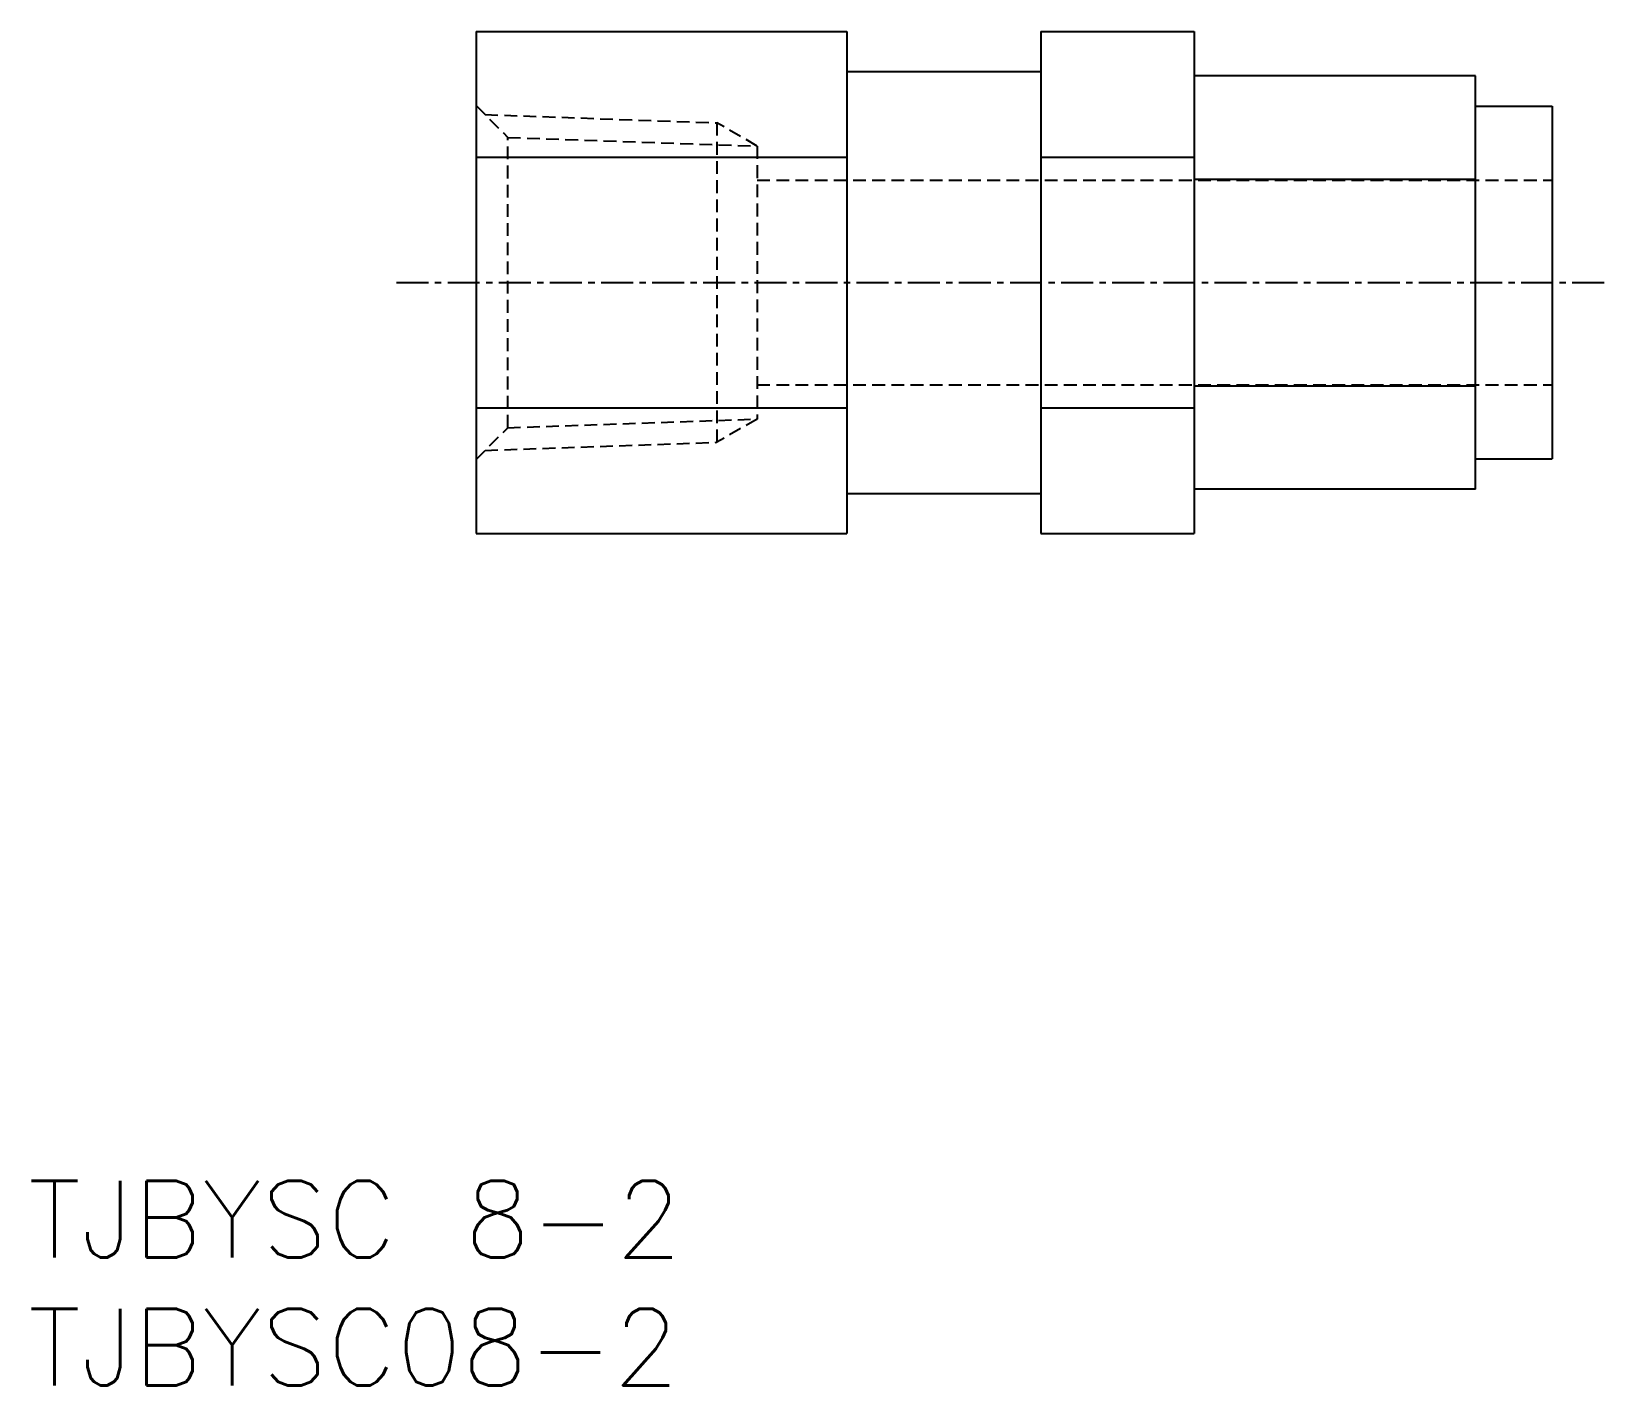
# Model space of a CAD drawing. Extents: x 0.1 to 61.9, y 0 to 53.
import ezdxf

# ---------------------------------------------------------------- set-up
doc = ezdxf.new("R2010")
doc.units = 0
doc.linetypes.add('CENTER', pattern=[2, 1.25, -0.25, 0.25, -0.25])
doc.linetypes.add('DASHED', pattern=[0.75, 0.5, -0.25])
doc.layers.get('0').update_dxf_attribs({"linetype": 'CONTINUOUS'})
doc.layers.add('CENTER', color=1, linetype='CENTER')
doc.styles.get("Standard").update_dxf_attribs({"font": 'txt.shx'})

# ---------------------------------------------------------------- blocks, each defined once
blk = doc.blocks.new('*U4')
at = {"color": 7, "linetype": 'CONTINUOUS'}
blk.add_text('TJBYSC08-2', height=3, dxfattribs=at).set_placement((0, 0))
blk = doc.blocks.new('*U5')
at = {"color": 7, "linetype": 'CONTINUOUS'}
blk.add_text('TJBYSC 8-2', height=3, dxfattribs=at).set_placement((0, 5))

msp = doc.modelspace()

# ---------------------------------------------------------------- linework, layer by layer
at = {"color": 7, "linetype": 'CONTINUOUS'}
for p, q in [((17.519, 52.95), (17.519, 33.32)), ((17.519, 52.95), (32.019, 52.95)), ((32.019, 52.95), (32.019, 33.32)), ((39.619, 52.95), (45.619, 52.95)), ((39.619, 52.95), (39.619, 33.32)), ((45.619, 52.95), (45.619, 33.32)), ((32.019, 51.385), (39.619, 51.385)), ((56.619, 51.218), (45.619, 51.218)), ((56.619, 35.052), (56.619, 51.218)), ((56.619, 50.035), (59.619, 50.035)), ((59.619, 50.035), (59.619, 36.235)), ((17.519, 48.043), (32.019, 48.043)), ((39.619, 48.043), (45.619, 48.043)), ((45.619, 47.177), (56.619, 47.177)), ((45.619, 39.094), (56.619, 39.094)), ((17.519, 38.228), (32.019, 38.228)), ((39.619, 38.228), (45.619, 38.228)), ((56.619, 36.235), (59.619, 36.235)), ((32.019, 34.885), (39.619, 34.885)), ((56.619, 35.052), (45.619, 35.052)), ((17.519, 33.32), (32.019, 33.32)), ((39.619, 33.32), (45.619, 33.32))]:
    msp.add_line(p, q, dxfattribs=at)
at = {"color": 3, "linetype": 'DASHED'}
for p, q in [((17.519, 50.058), (18.763, 48.814)), ((17.876, 49.701), (26.941, 49.385)), ((18.763, 48.814), (28.519, 48.473)), ((18.763, 37.456), (18.763, 48.814)), ((28.519, 48.473), (26.941, 49.385)), ((26.941, 49.385), (26.941, 36.886)), ((28.519, 48.473), (28.519, 37.797)), ((28.519, 47.135), (59.619, 47.135)), ((28.519, 39.135), (59.619, 39.135)), ((18.763, 37.456), (28.519, 37.797)), ((28.519, 37.797), (26.941, 36.886)), ((17.519, 36.213), (18.763, 37.456)), ((17.876, 36.569), (26.941, 36.886))]:
    msp.add_line(p, q, dxfattribs=at)
at = {"layer": 'CENTER', "color": 1, "linetype": 'CENTER'}
msp.add_line((14.41, 43.135), (61.901, 43.135), dxfattribs=at)

# ---------------------------------------------------------------- block references
at = {"color": 7, "linetype": 'CONTINUOUS'}
for name in ['*U5', '*U4']:
    msp.add_blockref(name, (0, 0), dxfattribs=at)

doc.saveas('drawing.dxf')
